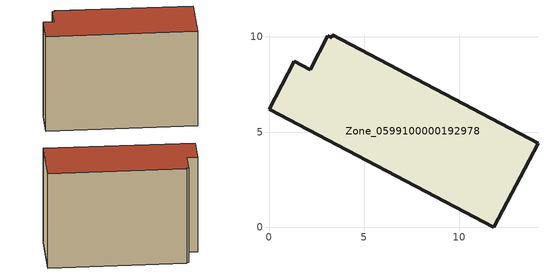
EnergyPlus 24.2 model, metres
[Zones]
Zone_0599100000192978
 floor ground (C_G): 3.33,10.12 14.12,4.43 11.8,0 0,6.21 1.33,8.73 2.16,8.28 3.09,10.07 3.31,9.95 z0
 wall outside (C_F): 11.8,0 14.12,4.43 3.33,10.12 3.31,9.95 3.09,10.07 2.16,8.28 1.33,8.73 0,6.21 11.8,0 z0:9.22
 roof outside (C_R): 14.12,4.43 3.33,10.12 3.31,9.95 3.09,10.07 2.16,8.28 1.33,8.73 0,6.21 11.8,0 z9.22
[BUILDING]
Pand.0599100000192978: North Axis=0; Terrain=City; Loads Convergence Tolerance Value=0.04; Temperature Convergence Tolerance Value=0.4; Solar Distribution=FullExterior; Maximum Number of Warmup Days=25; Minimum Number of Warmup Days=1
[Site:Location]
Rotterdam.The.Hague.AP_ZH_NLD Design_Conditions: Latitude=51.96; Longitude=4.45; Time Zone=1; Elevation=-4.5
[SITE:GROUNDTEMPERATURE:BUILDINGSURFACE]
18, 18, 18, 18, 18, 18, 18, 18, 18, 18, 18, 18
[MATERIAL] Thermal Absorptance=0.9; Solar Absorptance=0.7; Visible Absorptance=0.7
Name | Roughness | Thickness | Conductivity | Density | Specific Heat
G.TI.1946 | MediumSmooth | 0.15 | 1 | 540 | 1210
F.TI.1946 | Rough | 0.3 | 0.857143 | 1920 | 840
R.TI.1946 | MediumRough | 0.2 | 0.1 | 1500 | 1000
[CONSTRUCTION]
C_G: G.TI.1946
C_F: F.TI.1946
C_R: R.TI.1946
[ZONE]
Zone_0599100000192978: Type=1; Multiplier=1; Ceiling Height=Autocalculate; Volume=Autocalculate; Floor Area=autocalculate; Part of Total Floor Area=Yes
[ZONEINFILTRATION:DESIGNFLOWRATE]
Infil_Zone_0599100000192978: Zone or ZoneList or Space or SpaceList=Zone_0599100000192978; Schedule=AlwaysOn; Design Flow Rate Calculation Method=Flow/Area; Flow Rate per Floor Area=0.003; Constant Term Coefficient=1; Temperature Term Coefficient=0; Velocity Term Coefficient=0; Velocity Squared Term Coefficient=0
[HVACTEMPLATE:ZONE:IDEALLOADSAIRSYSTEM]
Zone_0599100000192978: Maximum Heating Supply Air Temperature=50; Minimum Cooling Supply Air Temperature=13; Maximum Heating Supply Air Humidity Ratio=0.0156; Minimum Cooling Supply Air Humidity Ratio=0.0077; Heating Limit=NoLimit; Cooling Limit=NoLimit; Dehumidification Control Type=ConstantSensibleHeatRatio; Cooling Sensible Heat Ratio=0.7; Dehumidification Setpoint=60; Humidification Control Type=None; Humidification Setpoint=30; Outdoor Air Method=None; Outdoor Air Flow Rate per Person=0.00944; Outdoor Air Flow Rate per Zone Floor Area=0; Outdoor Air Flow Rate per Zone=0; Demand Controlled Ventilation Type=None; Outdoor Air Economizer Type=NoEconomizer; Heat Recovery Type=None; Sensible Heat Recovery Effectiveness=0.7; Latent Heat Recovery Effectiveness=0.65
[ZONECONTROL:THERMOSTAT]
ThermostatControl_Zone_0599100000192978: Zone or ZoneList=Zone_0599100000192978; Control Type Schedule=DualSetpointControlType; Control 1=Thermostat_Zone_0599100000192978; Temperature Difference Between Cutout And Setpoint=0
[THERMOSTATSETPOINT:DUALSETPOINT]
Thermostat_Zone_0599100000192978: Heating Setpoint Temperature Schedule=HeatingSetpoint_Zone_0599100000192978; Cooling Setpoint Temperature Schedule=CoolingSetpoint_Zone_0599100000192978
[SCHEDULE:COMPACT]
HeatingSetpoint_Zone_0599100000192978: Through: 12/31, For: AllDays, Until: 24:00, 21
CoolingSetpoint_Zone_0599100000192978: Through: 12/31, For: AllDays, Until: 24:00, 24
DualSetpointControlType: Through: 12/31, For: AllDays, Until: 24:00, 4
AlwaysOn: Through: 12/31, For: AllDays, Until: 24:00, 1
